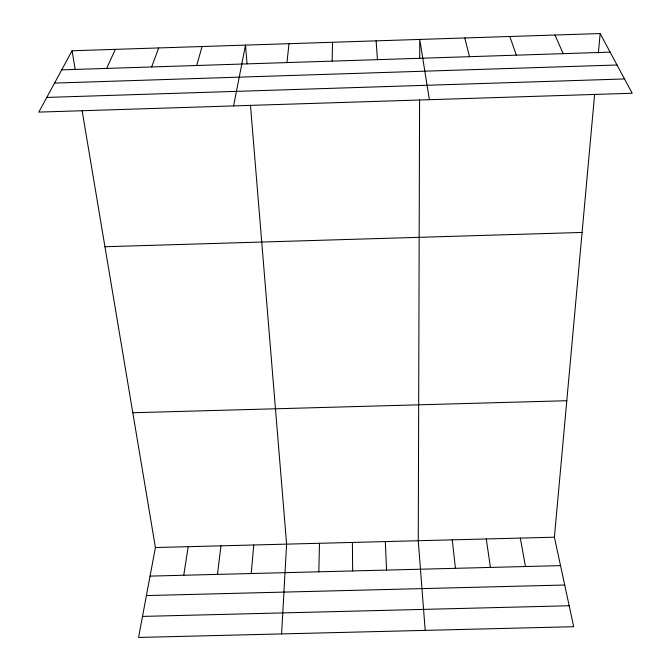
<?xml version="1.0" encoding="UTF-8"?>
<svg xmlns="http://www.w3.org/2000/svg" width="671" height="671" viewBox="0 0 671 671"><rect width="100%" height="100%" fill="white"/><g stroke="black" fill="none" stroke-linecap="round" stroke-linejoin="round"><path stroke-width="1.01" d="M419.585 99.803L418.268 540.725L425.188 630.371M419.702 58.26L419.761 39.43L429.381 99.694M332.17 61.12L332.531 42.273M318.834 571.809L319.48 543.284M281.594 633.919L286.609 544.131L250.459 105.179M251.231 573.529L253.772 544.986M82.097 110.53L155.42 547.528L138.553 637.45L573.705 626.706L554.405 537.203L594.632 94.242M598.373 53.059L600.151 33.55L72.065 50.761L38.817 112.107L632.183 93.252L600.151 33.55M286.953 62.588L289 43.69M217.479 574.393L220.96 545.833M183.753 575.248L188.174 546.68M233.592 105.917L245.511 45.108L247.054 63.846M196.695 65.506L202.072 46.525M151.646 66.957L158.683 47.935M106.647 68.417L115.353 49.352M61.707 69.868L610.115 52.137M54.552 83.087L617.018 64.995M46.777 97.429L624.508 78.952M104.944 246.735L582.084 232.443M132.799 412.74L566.802 400.721M155.42 547.528L554.405 537.203M150.052 576.112L560.537 565.636M146.404 595.571L564.714 585.011M142.495 616.414L569.184 605.754M554.967 35.026L563.187 53.655M509.843 36.494L516.318 55.165M464.777 37.962L469.507 56.683M520.327 538.083L525.468 566.534M72.065 50.761L75.118 68.962M486.274 538.964L490.434 567.431M452.254 539.845L455.433 568.32M376.121 40.847L377.438 59.66M385.313 541.572L386.563 570.082M352.384 542.428L352.678 570.946"/></g></svg>
